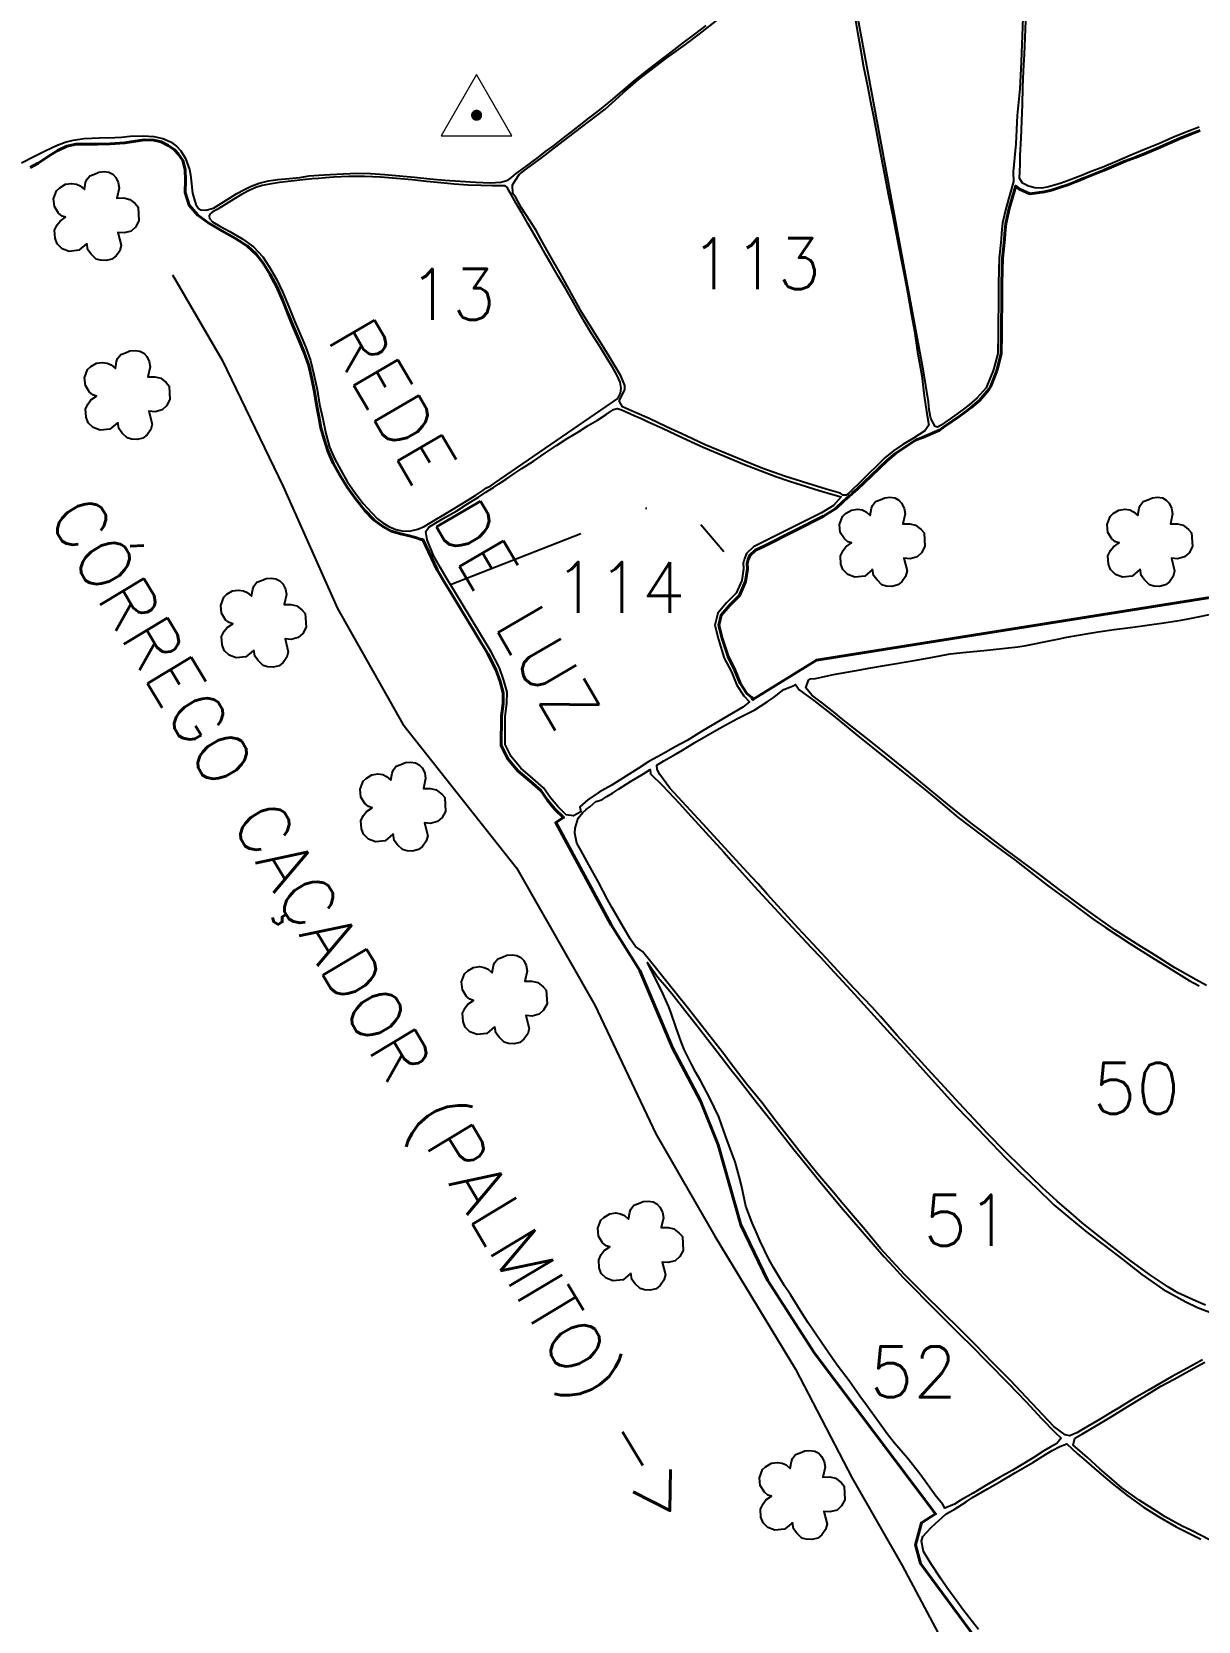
# Model space of a CAD drawing. Extents: x 743869 to 754264, y 7795787 to 7803137.
# Drawn here: x 748239 to 749281, y 7798426 to 7799845 of the extents above; entities that cross this region are included whole.
import ezdxf

# ---------------------------------------------------------------- set-up
doc = ezdxf.new("R2010")
doc.units = 0
doc.linetypes.add('CONTINUO', pattern=[0])
doc.linetypes.add('DASHDOT', pattern=[1, 0.5, -0.25, 0, -0.25])
doc.layers.add('0114000593', color=1, linetype='Continuous', lineweight=40)
doc.layers.add('TEXTO_DIVERSOS', color=7, linetype='Continuous', lineweight=5)
for name, color, linetype in [('0114000593012', 5, 'Continuous'), ('0114000593013', 5, 'Continuous'), ('0114000593049', 5, 'Continuous'), ('0114000593050', 5, 'Continuous'), ('0114000593051', 5, 'Continuous'), ('0114000593052', 5, 'Continuous'), ('0114000593054', 5, 'Continuous'), ('0114000593055', 5, 'Continuous'), ('0114000593112', 5, 'Continuous'), ('0114000593113', 5, 'Continuous'), ('0114000593114', 5, 'Continuous'), ('0114000593116', 5, 'Continuous'), ('CURSOS_D_AGUA', 174, 'Continuous'), ('MATO', 3, 'Continuous'), ('REDE - DE - LUZ', 6, 'DASHDOT'), ('TEXTO', 7, 'Continuous'), ('TEXTO_NUN_TAL', 7, 'Continuous')]:
    doc.layers.add(name, color=color, linetype=linetype)
doc.styles.add('ROMANS', font='romans')
doc.styles.add('Simplex', font='simplex.shx')

msp = doc.modelspace()

# ---------------------------------------------------------------- linework, layer by layer
at = {"layer": '0114000593', "linetype": 'ByBlock'}
for points in [[(749597.6, 7799388.7), (748939.4, 7799284), (748882.8, 7799248.7), (748881.9, 7799250.7), (748877.3, 7799254.3), (748871.5, 7799263.4), (748866.6, 7799275), (748860.5, 7799287.1), (748855.2, 7799303.3), (748852.4, 7799315.3), (748854.5, 7799324.2), (748861.8, 7799332.9), (748870.8, 7799341.8), (748876.1, 7799354.1), (748877.8, 7799365.4), (748877.6, 7799370.5), (748878, 7799371.4), (748878.6, 7799373.7), (748879.9, 7799377.3), (748885.2, 7799382.2), (748892.7, 7799385.7), (748945.8, 7799412.5), (748956.8, 7799419.4), (748963.6, 7799425.9), (748964.4, 7799426.5), (748965.8, 7799427.7), (748968.9, 7799430.7), (748970.8, 7799432), (748972.1, 7799433.3), (748975.9, 7799436.6), (748988.7, 7799448.8), (748995.4, 7799455.5), (749002.6, 7799462.3), (749010.2, 7799468.4), (749018.2, 7799474), (749028, 7799480.4), (749034.1, 7799482.7), (749049.3, 7799489.3), (749053.8, 7799492.7), (749067, 7799501.6), (749072.7, 7799505.7), (749077.8, 7799509.5), (749085.3, 7799515.9), (749093.6, 7799525.6), (749095.2, 7799528.8), (749099.9, 7799540.8), (749101, 7799543.4), (749104.5, 7799557.4), (749104.8, 7799575.6), (749104.8, 7799589.2), (749105.1, 7799598.5), (749105, 7799620.5), (749105.6, 7799642.9), (749107.4, 7799659.5), (749107.9, 7799665), (749108.6, 7799674), (749111.8, 7799687.3), (749117.5, 7799707.5), (749117.5, 7799707.3), (749120.8, 7799704.7), (749130, 7799700.5), (749143.2, 7799702.1), (749149.5, 7799703.6), (749156.6, 7799706), (749164.1, 7799708.6), (749171.4, 7799711.4), (749178.8, 7799714.4), (749187.5, 7799717.9), (749196.6, 7799721.6), (749215.4, 7799729.5), (749225, 7799733.3), (749234.6, 7799737.2), (749244.6, 7799741.3), (749254.5, 7799745.6), (749264.2, 7799749.8), (749273.6, 7799753.7), (749282.3, 7799757.1)], [(748237, 7799724), (748244.1, 7799727.9), (748255, 7799735), (748261.8, 7799739.2), (748269.9, 7799743), (748278.3, 7799744.7), (748286.9, 7799744.8), (748297.2, 7799744.7), (748308.7, 7799745.2), (748321.6, 7799746), (748338.8, 7799748.6), (748347.6, 7799748.4), (748354.2, 7799747), (748360.5, 7799743.7), (748365.9, 7799739.6), (748369.4, 7799736.1), (748373.4, 7799730.2), (748375.5, 7799722.3), (748375.9, 7799712.7), (748375.7, 7799701.5), (748379, 7799690.3), (748387, 7799681.4), (748396.6, 7799674.1), (748408.2, 7799667.5), (748420.5, 7799660.5), (748431.1, 7799653.6), (748438.9, 7799646.5), (748445.2, 7799638.4), (748451.6, 7799628.4), (748457.4, 7799617.5), (748462.4, 7799605.9), (748467, 7799594.4), (748471.8, 7799582.7), (748477.1, 7799570.4), (748482, 7799558.8), (748485.9, 7799547.1), (748488.7, 7799535.3), (748491.1, 7799523.5), (748493, 7799512.3), (748494.9, 7799501.6), (748496.9, 7799491.5), (748499.6, 7799481.2), (748503, 7799470.8), (748507.9, 7799460), (748513.8, 7799449.1), (748520.3, 7799438.4), (748527.9, 7799427.7), (748536.1, 7799417.6), (748544.5, 7799409.1), (748552.2, 7799403.2), (748559.7, 7799399.2), (748568.1, 7799396.7), (748575.8, 7799395), (748580.2, 7799393.9), (748583, 7799392.9), (748584.7, 7799392.2), (748586.3, 7799391.7), (748587.8, 7799391.7), (748600.6, 7799364.7), (748607, 7799354), (748613.2, 7799343.9), (748635.6, 7799306.8), (748645.8, 7799289.6), (748653.1, 7799275.7), (748656.9, 7799264.9), (748659.6, 7799254.9), (748659.5, 7799245.3), (748658, 7799233.9), (748657.8, 7799207.8), (748663.7, 7799195.8), (748672.8, 7799185), (748683.8, 7799175.8), (748693.2, 7799167.6), (748699.1, 7799158.8), (748705.9, 7799150.8), (748713.6, 7799143.3), (748706.6, 7799138.9), (748756.1, 7799047.5), (748781.7, 7799006.9), (748811, 7798937.7), (748835.9, 7798890.3), (748851.7, 7798851.2), (748871.9, 7798779.7), (748895.7, 7798730.3), (748937.7, 7798665.1), (749046, 7798521.4), (749033.3, 7798513.6), (749028.1, 7798493.7), (749032.5, 7798477.3), (749110.8, 7798371.2)]]:
    msp.add_lwpolyline(points, dxfattribs=at)
at = {"layer": '0114000593012', "flags": 128}
msp.add_lwpolyline([(748229.4, 7799728), (748239.7, 7799733.4), (748250.4, 7799738.7), (748260.7, 7799743.6), (748268.5, 7799746.7), (748275.4, 7799748.5), (748285.2, 7799749.8), (748298.7, 7799750.3), (748312.7, 7799750.7), (748318.6, 7799751), (748326.5, 7799751.8), (748338.3, 7799752.2), (748347.7, 7799751.7), (748355.7, 7799749.9), (748362.6, 7799746.8), (748367.8, 7799743), (748371.8, 7799738.7), (748376, 7799732), (748379.5, 7799722.2), (748380.3, 7799717.4), (748380.9, 7799711.9), (748382.1, 7799701.1), (748385.1, 7799690.9), (748387.4, 7799687.4), (748389.7, 7799686.1), (748394.1, 7799685.7), (748400.8, 7799687.6), (748408.1, 7799692.2), (748415.2, 7799696.7), (748421.7, 7799700.6), (748428, 7799704.1), (748434.6, 7799707.2), (748441.8, 7799710.1), (748450, 7799712), (748458.3, 7799713.1), (748468.4, 7799714.1), (748478, 7799715.1), (748486.2, 7799716.4), (748495.1, 7799717), (748505.2, 7799717.8), (748516.6, 7799718.4), (748528.8, 7799718.9), (748541.2, 7799718.6), (748553.9, 7799717.7), (748567, 7799716.5), (748580.4, 7799715.4), (748594, 7799713.8), (748607.6, 7799712.6), (748621.2, 7799711.6), (748635.2, 7799710.8), (748648.1, 7799710.4), (748657.6, 7799711), (748663.7, 7799712.7), (748665.9, 7799714.1), (748667.2, 7799715), (748671.3, 7799718.7), (748677.5, 7799723.1), (748684.5, 7799728.2), (748691.2, 7799733.2), (748697.6, 7799738.1), (748704.2, 7799743.1), (748711.6, 7799748.9), (748719.4, 7799754.8), (748727.6, 7799761.1), (748736.3, 7799767.9), (748746.1, 7799775.5), (748755.8, 7799783.5), (748765.9, 7799792.1), (748776.2, 7799800.7), (748786.8, 7799809.4), (748798.3, 7799818.4), (748809.6, 7799827.1), (748820.3, 7799835.3), (748831, 7799843), (748841.1, 7799850.7)], dxfattribs=at)
at = {"layer": '0114000593013', "linetype": 'ByBlock'}
msp.add_lwpolyline([(748762, 7799517.7), (748764.4, 7799522.4), (748765.1, 7799527), (748764.3, 7799532.3), (748761.2, 7799538.7), (748757.2, 7799545.5), (748752.9, 7799552.8), (748748.5, 7799560.3), (748743.8, 7799567.5), (748738, 7799576.5), (748732.2, 7799586.2), (748726.6, 7799595.8), (748720.9, 7799606.2), (748714.9, 7799616.5), (748709, 7799626.3), (748703.5, 7799636.1), (748698, 7799645.5), (748692.6, 7799654.9), (748687.2, 7799664), (748682.1, 7799673.4), (748676.5, 7799682.8), (748671.2, 7799691.9), (748666.8, 7799699.8), (748664.2, 7799704.2), (748663.4, 7799706.1), (748661.5, 7799707.5), (748657, 7799707.7), (748649.8, 7799707.6), (748640.1, 7799707.8), (748628.5, 7799708.3), (748615.9, 7799709.1), (748603.9, 7799710.2), (748591.2, 7799711.5), (748578.3, 7799713), (748564.3, 7799714.2), (748550, 7799715.2), (748535.8, 7799715.9), (748521.8, 7799716), (748508.5, 7799715.2), (748500.8, 7799714.7), (748494.7, 7799714.2), (748488.9, 7799713.8), (748480.6, 7799713), (748470.3, 7799711.6), (748459.8, 7799710.5), (748450.8, 7799709.2), (748444.2, 7799708), (748438.8, 7799706), (748432.6, 7799703.3), (748425.8, 7799699.8), (748418.9, 7799695.6), (748411.8, 7799691.2), (748404.2, 7799686.5), (748399.8, 7799684.2), (748397.6, 7799682.4), (748397.1, 7799680.8), (748397.4, 7799678.5), (748399.9, 7799675.3), (748406.4, 7799671.6), (748415.5, 7799666.8), (748427.1, 7799659.9), (748436.5, 7799653), (748444.8, 7799644.2), (748451, 7799634.8), (748457, 7799624.2), (748462.9, 7799612.2), (748468.1, 7799599.6), (748473, 7799587.5), (748478.2, 7799575.1), (748483.5, 7799563.2), (748487.6, 7799551.6), (748490.6, 7799539.2), (748493.5, 7799525.8), (748495.7, 7799512.4), (748498.4, 7799499.4), (748501.1, 7799486.3), (748504.6, 7799474.1), (748509.2, 7799463.6), (748514.6, 7799453.5), (748520.4, 7799443.4), (748527.1, 7799433.6), (748534.7, 7799424), (748542.2, 7799415.4), (748547.5, 7799410.2), (748552, 7799406.6), (748557.6, 7799403.2), (748563.9, 7799400.7), (748570.6, 7799399.3), (748577.2, 7799399.4), (748583.5, 7799400.9), (748589.1, 7799403.4), (748594.4, 7799406.6), (748600.4, 7799410.3), (748607.4, 7799414.3), (748614.5, 7799418.5), (748621.1, 7799422.6), (748628.1, 7799426.9), (748635.3, 7799431.4), (748641.4, 7799435.4), (748644.8, 7799437.9), (748648.5, 7799439.7), (748652, 7799442.1)], close=True, dxfattribs=at)
at = {"layer": '0114000593049'}
msp.add_lwpolyline([(749287.8, 7798993.3), (749278.6, 7798998.4), (749259.8, 7799009.3), (749239.1, 7799022.2), (749228.4, 7799028.9), (749206.5, 7799042.9), (749186.8, 7799056.7), (749177.3, 7799063.6), (749158.8, 7799077.3), (749138.7, 7799092.4), (749108.9, 7799114.6), (749088.3, 7799130.2), (749077.8, 7799138.3), (749056.5, 7799155.3), (749021.9, 7799183.8), (749000.1, 7799201.7), (748983.8, 7799214.6), (748961.9, 7799231.8), (748956.1, 7799236.6), (748945, 7799245.5), (748935.5, 7799252.8), (748929.9, 7799259.2), (748932.5, 7799266), (748934.1, 7799267.3), (748938.6, 7799267.7), (748954.7, 7799271), (748978.6, 7799275.2), (748986.3, 7799276.7), (749002, 7799279.6), (749026.8, 7799283.7), (749043.4, 7799286.6), (749059.1, 7799289.6), (749073.3, 7799291.1), (749089.1, 7799292.6), (749097.3, 7799293.4), (749119.4, 7799295.8), (749126.8, 7799296.9), (749149, 7799301.6), (749156.2, 7799303.1), (749163.1, 7799304.5), (749184, 7799308.2), (749191.1, 7799309.2), (749205.5, 7799311.2), (749220.1, 7799313.2), (749234.8, 7799315.2), (749249.7, 7799317.4), (749265.2, 7799319.8), (749273.2, 7799321.2), (749296.6, 7799325.8)], dxfattribs=at)
at = {"layer": '0114000593050'}
msp.add_lwpolyline([(749287, 7798707.9), (749278.6, 7798711.4), (749262.4, 7798718.9), (749254, 7798724.1), (749237, 7798735.2), (749219.6, 7798748.2), (749201.1, 7798762.3), (749192.6, 7798769), (749176.9, 7798781.5), (749169.3, 7798788), (749154.5, 7798800.8), (749141, 7798813), (749122.7, 7798830.9), (749108.1, 7798845.2), (749092.3, 7798861.2), (749084.2, 7798869.8), (749067.4, 7798888), (749050.5, 7798906.1), (749042.5, 7798914.8), (749011.5, 7798948.7), (748996.6, 7798965.6), (748989.2, 7798973.9), (748973.6, 7798990.3), (748965.5, 7798999), (748948.6, 7799017.5), (748932, 7799035.2), (748923.2, 7799044.7), (748914, 7799054.8), (748895.9, 7799074.6), (748887.1, 7799084.4), (748877.7, 7799094.6), (748858, 7799115.9), (748837.9, 7799137.7), (748808.5, 7799169.6), (748799.6, 7799181.7), (748797.3, 7799186.3), (748797, 7799190.1), (748803.1, 7799193.9), (748814.3, 7799200.4), (748819.9, 7799203.7), (748830.8, 7799210.4), (748852.5, 7799222.9), (748869.1, 7799231.8), (748874.3, 7799234.5), (748884.6, 7799239.6), (748895.6, 7799246.8), (748900.7, 7799250.4), (748910.4, 7799257.6), (748915.6, 7799259.9), (748918.7, 7799261.1), (748920.8, 7799262.3), (748924.2, 7799257.3), (748937.3, 7799248), (748956.1, 7799233), (748978.1, 7799215.3), (748990, 7799205.7), (749015.6, 7799185.1), (749036.3, 7799168.3), (749046.4, 7799160), (749066.2, 7799143.4), (749086.8, 7799127.6), (749097, 7799120), (749116.9, 7799105.3), (749136.2, 7799090.3), (749145.7, 7799083.1), (749164.3, 7799069.3), (749186.8, 7799052.7), (749197.8, 7799045.1), (749219.4, 7799031), (749241.3, 7799017.2), (749251.9, 7799010.5), (749272.5, 7798997.9), (749281.3, 7798993)], dxfattribs=at)
at = {"layer": '0114000593051'}
msp.add_lwpolyline([(749284.3, 7798659.1), (749270.9, 7798651.7), (749256.7, 7798643.9), (749243.3, 7798636.2), (749236.6, 7798632.4), (749223.6, 7798624.7), (749210.1, 7798616.5), (749203.6, 7798612.5), (749190.9, 7798604.9), (749178.2, 7798597.4), (749172.1, 7798594), (749169.2, 7798592.6), (749165.9, 7798591.1), (749161.7, 7798592.2), (749151.5, 7798599.4), (749112.7, 7798640.8), (749096.5, 7798657.1), (749089, 7798664.7), (749082.1, 7798671.8), (749067.8, 7798686.2), (749052.5, 7798701.2), (749036.1, 7798717.4), (749018.6, 7798735), (749010.7, 7798743.2), (748996.6, 7798758.4), (748982.9, 7798775.1), (748975.9, 7798783.4), (748962, 7798799.9), (748955, 7798808.1), (748940.8, 7798824.8), (748925.7, 7798843.2), (748903.6, 7798872), (748890.7, 7798888.8), (748876.8, 7798906), (748863.1, 7798923.6), (748856.4, 7798932.5), (748836.9, 7798957.6), (748825.2, 7798972.6), (748812.9, 7798987.8), (748801.2, 7799002.5), (748795.4, 7799009.8), (748791.6, 7799014.5), (748784.2, 7799023.6), (748777.8, 7799028.3), (748773.1, 7799035.2), (748765.5, 7799048), (748757, 7799062.6), (748752.9, 7799070.2), (748744.9, 7799085.7), (748736.1, 7799101.2), (748728.9, 7799114.2), (748725.5, 7799120.4), (748723.7, 7799129.3), (748723.9, 7799133.8), (748726.6, 7799142.7), (748730.9, 7799148), (748733.7, 7799150.5), (748737.1, 7799153), (748742.4, 7799157.8), (748747.7, 7799159.1), (748752.2, 7799162.2), (748757.3, 7799165.3), (748762.6, 7799168.6), (748773.5, 7799175.7), (748785, 7799182.5), (748790.9, 7799186.2), (748791.3, 7799182.5), (748801.9, 7799172), (748817.1, 7799155.8), (748824.7, 7799147.5), (748856.7, 7799112.4), (748865.4, 7799102.7), (748883.9, 7799082.1), (748909.5, 7799054.5), (748918, 7799045.3), (748934.7, 7799027.4), (748943, 7799018.6), (748951.7, 7799009.3), (748970.1, 7798989.3), (748987.9, 7798970), (749005.5, 7798950.6), (749014.3, 7798940.9), (749034.4, 7798918.5), (749064.5, 7798885), (749083.6, 7798865.3), (749108.5, 7798839.5), (749120.8, 7798827.1), (749135.7, 7798812.9), (749151.6, 7798797.6), (749165.8, 7798785.5), (749181, 7798773.2), (749196.8, 7798761.1), (749213.1, 7798748.8), (749230.2, 7798735.4), (749249, 7798722.2), (749269.4, 7798711), (749279.8, 7798705.7), (749301, 7798697.9)], dxfattribs=at)
at = {"layer": '0114000593052'}
msp.add_lwpolyline([(748864.1, 7798843.1), (748861.4, 7798850.3), (748858.5, 7798858.3), (748852.2, 7798876), (748844, 7798893.4), (748835.9, 7798908.5), (748831.8, 7798915.6), (748828.2, 7798922.4), (748821.4, 7798936.1), (748818.6, 7798943.1), (748813.8, 7798956.4), (748809.7, 7798968.8), (748807.6, 7798974.4), (748802.4, 7798986.2), (748788.6, 7799013.9), (748797.9, 7799000.7), (748803.9, 7798993.9), (748810.4, 7798986.1), (748824, 7798968.6), (748830.9, 7798960), (748844.3, 7798942.9), (748850.5, 7798934.6), (748863, 7798918.4), (748869.2, 7798910.5), (748886.9, 7798887.9), (748899.8, 7798871.7), (748919.4, 7798847), (748926.1, 7798838.6), (748939.7, 7798821.7), (748946.9, 7798813), (748961.7, 7798795.4), (748984.3, 7798769.1), (749000.1, 7798751.1), (749008.5, 7798741.7), (749016.7, 7798733), (749024.6, 7798724.8), (749039.9, 7798709.3), (749054.6, 7798694.7), (749069.1, 7798680.3), (749076.7, 7798672.7), (749092.6, 7798656.8), (749110.6, 7798638.5), (749126.7, 7798621.4), (749140.4, 7798606.7), (749152.4, 7798594.4), (749158, 7798589), (749154.2, 7798584.4), (749148.2, 7798581), (749142.7, 7798577.8), (749133, 7798571.5), (749120.3, 7798563.9), (749114.3, 7798560.3), (749102.9, 7798553.9), (749091.8, 7798547.5), (749079.4, 7798540.1), (749067.9, 7798533.3), (749062.8, 7798530.2), (749054.2, 7798526.6), (749052.3, 7798529.9), (749045.5, 7798538.1), (749036.7, 7798550.7), (749031.8, 7798557.3), (749020.7, 7798571.1), (749009.2, 7798584.7), (749003.7, 7798591.7), (748983.2, 7798619.7), (748978.3, 7798626.5), (748968.6, 7798640.2), (748958.9, 7798653.2), (748953.9, 7798660.3), (748943.5, 7798675.4), (748932, 7798692.2), (748926.6, 7798700.5), (748916.5, 7798716.8), (748911.1, 7798725.2), (748901, 7798741.5), (748896.9, 7798749.1), (748889.2, 7798765), (748885.5, 7798773.4), (748882.1, 7798781.3), (748876.3, 7798796.2), (748872.4, 7798814.8), (748870.5, 7798822.7), (748866.8, 7798835.9)], close=True, dxfattribs=at)
at = {"layer": '0114000593054'}
msp.add_lwpolyline([(749291.3, 7798498), (749274.4, 7798506.5), (749266.3, 7798510.6), (749251, 7798518.9), (749243.2, 7798523.8), (749227.8, 7798533.8), (749212.4, 7798544.8), (749198.8, 7798556.2), (749192.6, 7798561.6), (749181.6, 7798571.7), (749172.8, 7798579.7), (749168.7, 7798582.9), (749170.3, 7798589.2), (749177.1, 7798593), (749183.7, 7798596.8), (749190.2, 7798600.6), (749203.7, 7798608.7), (749217.1, 7798617), (749228.3, 7798623.8), (749247.2, 7798635.4), (749259, 7798641.9), (749279.4, 7798653.1), (749286.6, 7798657)], dxfattribs=at)
at = {"layer": '0114000593055'}
msp.add_lwpolyline([(749084.3, 7798418.2), (749070.4, 7798436.2), (749065.8, 7798442.4), (749055.9, 7798455.7), (749050.9, 7798463.2), (749041.6, 7798477.2), (749035, 7798487.8), (749033.2, 7798497), (749034.5, 7798501.2), (749038.1, 7798505.2), (749042, 7798509.4), (749045.9, 7798512.8), (749051.8, 7798518.2), (749055.4, 7798521.5), (749062.6, 7798525.4), (749073.3, 7798532.3), (749079, 7798536), (749092.2, 7798543.8), (749104.9, 7798551.1), (749117.4, 7798558.4), (749132.9, 7798567.4), (749144, 7798574.4), (749150.1, 7798578), (749156.8, 7798581.7), (749163.2, 7798584), (749172.8, 7798575.2), (749178.3, 7798570.3), (749190, 7798560.2), (749203.6, 7798548.6), (749217.6, 7798537.5), (749231.6, 7798527.6), (749246, 7798518.4), (749260.7, 7798510), (749275.1, 7798502.7), (749282.9, 7798498.9)], dxfattribs=at)
at = {"layer": '0114000593112', "linetype": 'CONTINUO', "flags": 128}
msp.add_lwpolyline([(749089.6, 7800043.7), (749093, 7800046.3), (749101.8, 7800053.7), (749111.4, 7800061.9), (749118.4, 7800067), (749124.9, 7800066.7), (749126, 7800066.3), (749130, 7800057.4), (749128.5, 7800041.1), (749128.1, 7800024.3), (749126.7, 7799978.4), (749126.1, 7799927), (749124.8, 7799881), (749122.4, 7799818.2), (749121.2, 7799794.1), (749118.9, 7799770.4), (749117.5, 7799745.1), (749115.3, 7799720), (749115.5, 7799711.5), (749108.9, 7799688.1), (749105.6, 7799674.4), (749104.9, 7799665.2), (749104.4, 7799659.8), (749102.6, 7799643.1), (749102, 7799620.6), (749102.1, 7799598.6), (749101.8, 7799589.2), (749101.8, 7799575.6), (749101.5, 7799557.8), (749098.1, 7799544.4), (749097.1, 7799541.9), (749092.4, 7799530), (749091.1, 7799527.3), (749083.2, 7799518.1), (749075.9, 7799511.9), (749070.9, 7799508.2), (749065.2, 7799504), (749058.9, 7799499.6), (749054.3, 7799496.2), (749050.2, 7799493.5), (749047.7, 7799491.9), (749045.7, 7799492.6), (749041.6, 7799499.9), (749040.1, 7799507.4), (749039.5, 7799514.7), (749035, 7799542.2), (748971.3, 7799885.5), (748970.8, 7799887.9), (748965, 7799906), (748961.4, 7799918.5), (748956.7, 7799930.3), (748955, 7799935.5), (748956.4, 7799937.5), (748961.6, 7799943.4), (748961.9, 7799943.9), (748970.3, 7799950.8), (748984.7, 7799961.1), (748994.8, 7799968.8), (749003.8, 7799976), (749015.8, 7799985.5), (749030.4, 7799997), (749046.4, 7800009.2), (749058.6, 7800019.1), (749071.4, 7800029.3), (749081.6, 7800037.4)], close=True, dxfattribs=at)
at = {"layer": '0114000593113', "linetype": 'CONTINUO', "flags": 128}
msp.add_lwpolyline([(748853.7, 7799857.9), (748872.8, 7799873.4), (748891.8, 7799888.9), (748910.2, 7799903.4), (748927, 7799915.8), (748940.1, 7799925.9), (748947.2, 7799931.7), (748949.7, 7799931.5), (748954.2, 7799928.4), (748959, 7799916.9), (748964.6, 7799900.7), (748968.3, 7799886.3), (748972.5, 7799865.9), (748976.3, 7799844.9), (748978.3, 7799833.3), (748981.6, 7799814), (748985.2, 7799796.9), (748987.9, 7799782.7), (748991.2, 7799766.5), (748994.4, 7799749), (748997.1, 7799734.7), (749000.3, 7799717.7), (749004, 7799699), (749007.6, 7799680.4), (749014.8, 7799643.4), (749018.3, 7799626.8), (749020.9, 7799612.9), (749024.5, 7799592), (749027, 7799577.8), (749029.7, 7799559), (749033.5, 7799538), (749035.6, 7799520), (749037.9, 7799505.9), (749039.9, 7799493.7), (749036.2, 7799488.8), (749026.1, 7799482.3), (749016.6, 7799476.6), (749008.4, 7799470.8), (749000.6, 7799464.6), (748993.3, 7799457.6), (748986.6, 7799450.9), (748980.3, 7799444.6), (748969, 7799433.7), (748965.9, 7799431.3), (748963.4, 7799431.3), (748960.8, 7799433), (748948.2, 7799436.7), (748931.8, 7799441.6), (748911.1, 7799448.3), (748891.5, 7799455.2), (748873.9, 7799462.2), (748840.2, 7799476.4), (748823, 7799484.3), (748805.6, 7799492.3), (748790.1, 7799499.7), (748776.9, 7799505.5), (748766.3, 7799510.3), (748763.4, 7799515.6), (748768.2, 7799525.4), (748768.2, 7799529.4), (748764.9, 7799537.9), (748757.6, 7799549.7), (748749.3, 7799563.4), (748729.9, 7799594.4), (748710.5, 7799629.7), (748701.7, 7799645.2), (748693.4, 7799660), (748689.1, 7799667.7), (748683.3, 7799677), (748676.1, 7799687.8), (748671, 7799697.1), (748668.2, 7799700.8), (748667.9, 7799708.5), (748673.9, 7799717.7), (748681.6, 7799723.8), (748693.6, 7799732.3), (748709.5, 7799744.5), (748723.3, 7799755.2), (748750.7, 7799776.2), (748766.5, 7799790.2), (748780.6, 7799802.6), (748805.7, 7799822), (748822.4, 7799833.8), (748834.7, 7799843)], close=True, dxfattribs=at)
at = {"layer": '0114000593114', "linetype": 'CONTINUO', "flags": 128}
msp.add_lwpolyline([(748764.7, 7799507.8), (748769.4, 7799505.6), (748776.8, 7799502.4), (748783.7, 7799499.6), (748789.2, 7799496.7), (748802.7, 7799490.8), (748819.6, 7799482.7), (748838.3, 7799474.1), (748875.2, 7799458.6), (748889.3, 7799453.2), (748903.1, 7799448.1), (748915.5, 7799443.9), (748941.9, 7799435.5), (748954, 7799432), (748961.7, 7799429.8), (748954.6, 7799422.1), (748944, 7799415.6), (748891.1, 7799388.9), (748883.2, 7799385.2), (748876.9, 7799379.2), (748875.2, 7799374.7), (748874.7, 7799372.5), (748874.1, 7799371.1), (748874.3, 7799365.6), (748872.7, 7799355.1), (748867.8, 7799343.8), (748859.2, 7799335.2), (748851.3, 7799325.8), (748848.8, 7799315.3), (748851.9, 7799302.3), (748857.2, 7799285.7), (748863.5, 7799273.5), (748868.4, 7799261.7), (748874.5, 7799252.2), (748879.6, 7799246.6), (748873.8, 7799241.9), (748861.4, 7799234.7), (748836.8, 7799220.1), (748824.1, 7799212.1), (748813.3, 7799206.4), (748801.5, 7799199.8), (748789.9, 7799193.4), (748780.2, 7799187.3), (748756.1, 7799172.1), (748745.5, 7799166), (748735.4, 7799159.2), (748728.1, 7799152.9), (748729.1, 7799148.5), (748722.4, 7799144.9), (748715.9, 7799145.9), (748708.4, 7799153.2), (748701.9, 7799160.9), (748695.8, 7799169.9), (748686, 7799178.4), (748675.3, 7799187.5), (748666.7, 7799197.8), (748661.3, 7799208.6), (748661.5, 7799233.7), (748663, 7799245.1), (748663.1, 7799255.3), (748660.2, 7799265.9), (748656.3, 7799277.1), (748648.8, 7799291.3), (748638.6, 7799308.6), (748616.2, 7799345.7), (748610, 7799355.8), (748603.6, 7799366.4), (748597.4, 7799377.5), (748591.6, 7799391.4), (748590.7, 7799398.8), (748593.2, 7799402.6), (748599.5, 7799406.7), (748608.2, 7799411.6), (748618.1, 7799417.4), (748627.8, 7799423.5), (748637.5, 7799429.5), (748644.2, 7799434), (748648.1, 7799436.4), (748651.1, 7799438.3), (748655.8, 7799441.3), (748662.2, 7799445.7), (748669.1, 7799450.3), (748676.3, 7799455), (748686.7, 7799461.7), (748697.4, 7799469), (748707.4, 7799475.6), (748716.9, 7799481.9), (748726.8, 7799488), (748735.6, 7799493.4), (748743.8, 7799498.3), (748751.6, 7799503.4), (748758.2, 7799507.7), (748761.5, 7799508.6)], close=True, dxfattribs=at)
at = {"layer": '0114000593116'}
msp.add_lwpolyline([(749281.4, 7799760.1), (749270.3, 7799755.7), (749258, 7799750.6), (749246, 7799745.5), (749232.7, 7799740), (749219.9, 7799734.6), (749208.1, 7799729.5), (749196.1, 7799724.6), (749183.5, 7799719.7), (749177.1, 7799717.1), (749170.8, 7799714.6), (749164.8, 7799712.3), (749158.2, 7799709.9), (749152.3, 7799708.1), (749146.8, 7799706.7), (749140.9, 7799705.5), (749134.7, 7799705.7), (749128.9, 7799707.4), (749123.6, 7799709.9), (749121, 7799714.4), (749121.1, 7799720.2), (749121.4, 7799727.3), (749121.6, 7799734.7), (749122.3, 7799750.2), (749123.1, 7799765.4), (749123.6, 7799780.1), (749124, 7799795.3), (749124.6, 7799810.4), (749125.3, 7799825.2), (749125.9, 7799840), (749126.5, 7799855)], dxfattribs=at)
at = {"layer": 'CURSOS_D_AGUA', "linetype": 'Continuous'}
msp.add_lwpolyline([(748364.2, 7799628.2), (748408.5, 7799551.9), (748463, 7799439), (748511.7, 7799330), (748570.1, 7799226.8), (748671.4, 7799098.4), (748741.5, 7798975.7), (748796, 7798860.9), (748848.6, 7798769.4), (748920.7, 7798650.7), (748971.3, 7798553.3), (749016.1, 7798475.5), (749107.9, 7798302.9), (749218.9, 7798158.8), (749252.1, 7798104.3), (749287.6, 7798039.4), (749337.3, 7797970.3), (749372.6, 7797887.8), (749377.5, 7797811.5)], dxfattribs=at)
at = {"layer": 'MATO', "linetype": 'CONTINUO'}
for points in [[(748287.4, 7799655.8, 0), (748280.5, 7799650, 0), (748271.8, 7799649, 0), (748265.6, 7799651.4, 0), (748261.2, 7799655.8, 0), (748259.4, 7799660.7, 0), (748258.9, 7799668.1, 0), (748261.2, 7799672.7, 0), (748263.8, 7799676.1, 0), (748268.8, 7799679.5, 0), (748265.6, 7799680.6, 0), (748262.4, 7799683.2, 0), (748258.7, 7799689, 0), (748258, 7799696, 0), (748260.7, 7799703.2, 0), (748263.5, 7799705.8, 0), (748268.7, 7799709, 0), (748274.1, 7799709.7, 0), (748278.4, 7799709.1, 0), (748281.8, 7799707.5, 0), (748285.5, 7799704.2, 0), (748286.6, 7799710.5, 0), (748287.6, 7799713.1, 0), (748290.3, 7799716.6, 0), (748294.5, 7799718.1, 0), (748298.5, 7799719.9, 0), (748303.1, 7799720.3, 0), (748307.4, 7799719.7, 0), (748310.9, 7799717.9, 0), (748313.5, 7799715.1, 0), (748315.8, 7799710.6, 0), (748316.7, 7799705.6, 0), (748314.6, 7799696.7, 0), (748320.9, 7799696.8, 0), (748326, 7799695.5, 0), (748330.9, 7799691.7, 0), (748333.6, 7799688.6, 0), (748334.3, 7799676.3, 0), (748331.3, 7799670.8, 0), (748327.3, 7799667.2, 0), (748321, 7799665.5, 0), (748315.5, 7799666, 0), (748318.5, 7799654.5, 0), (748317.1, 7799649.6, 0), (748313.8, 7799645, 0), (748310.1, 7799642.1, 0), (748305, 7799640.8, 0), (748299.8, 7799641.1, 0), (748296, 7799642.2, 0), (748291.6, 7799646.5, 0), (748288.6, 7799650.4, 0), (748287.6, 7799656.4, 0)], [(748315.1, 7799496, 0), (748308.2, 7799490.3, 0), (748299.5, 7799489.3, 0), (748293.3, 7799491.7, 0), (748288.8, 7799496, 0), (748287, 7799501, 0), (748286.5, 7799508.3, 0), (748288.9, 7799513, 0), (748291.4, 7799516.4, 0), (748296.4, 7799519.8, 0), (748293.2, 7799520.8, 0), (748290.1, 7799523.4, 0), (748286.4, 7799529.3, 0), (748285.7, 7799536.2, 0), (748288.4, 7799543.5, 0), (748291.2, 7799546.1, 0), (748296.3, 7799549.2, 0), (748301.7, 7799549.9, 0), (748306, 7799549.3, 0), (748309.4, 7799547.8, 0), (748313.2, 7799544.4, 0), (748314.3, 7799550.8, 0), (748315.2, 7799553.3, 0), (748318, 7799556.9, 0), (748322.2, 7799558.4, 0), (748326.2, 7799560.2, 0), (748330.8, 7799560.6, 0), (748335.1, 7799560, 0), (748338.6, 7799558.1, 0), (748341.2, 7799555.3, 0), (748343.5, 7799550.8, 0), (748344.3, 7799545.8, 0), (748342.3, 7799536.9, 0), (748348.5, 7799537, 0), (748353.7, 7799535.8, 0), (748358.5, 7799531.9, 0), (748361.2, 7799528.8, 0), (748362, 7799516.6, 0), (748359, 7799511.1, 0), (748355, 7799507.4, 0), (748348.7, 7799505.7, 0), (748343.2, 7799506.2, 0), (748346.1, 7799494.8, 0), (748344.8, 7799489.9, 0), (748341.5, 7799485.2, 0), (748337.8, 7799482.3, 0), (748332.6, 7799481, 0), (748327.5, 7799481.4, 0), (748323.6, 7799482.4, 0), (748319.2, 7799486.8, 0), (748316.2, 7799490.7, 0), (748315.3, 7799496.6, 0)], [(748989.5, 7799364.8, 0), (748982.6, 7799359.1, 0), (748973.9, 7799358.1, 0), (748967.6, 7799360.5, 0), (748963.2, 7799364.8, 0), (748961.4, 7799369.8, 0), (748960.9, 7799377.1, 0), (748963.3, 7799381.8, 0), (748965.8, 7799385.2, 0), (748970.8, 7799388.6, 0), (748967.6, 7799389.6, 0), (748964.5, 7799392.2, 0), (748960.8, 7799398.1, 0), (748960.1, 7799405, 0), (748962.8, 7799412.3, 0), (748965.6, 7799414.9, 0), (748970.7, 7799418, 0), (748976.1, 7799418.7, 0), (748980.4, 7799418.1, 0), (748983.8, 7799416.5, 0), (748987.5, 7799413.2, 0), (748988.7, 7799419.6, 0), (748989.6, 7799422.1, 0), (748992.4, 7799425.7, 0), (748996.5, 7799427.2, 0), (749000.6, 7799429, 0), (749005.1, 7799429.4, 0), (749009.5, 7799428.8, 0), (749013, 7799426.9, 0), (749015.6, 7799424.1, 0), (749017.8, 7799419.6, 0), (749018.7, 7799414.6, 0), (749016.7, 7799405.7, 0), (749022.9, 7799405.8, 0), (749028.1, 7799404.6, 0), (749032.9, 7799400.7, 0), (749035.6, 7799397.6, 0), (749036.4, 7799385.4, 0), (749033.3, 7799379.9, 0), (749029.4, 7799376.2, 0), (749023.1, 7799374.5, 0), (749017.5, 7799375, 0), (749020.5, 7799363.6, 0), (749019.1, 7799358.7, 0), (749015.8, 7799354, 0), (749012.2, 7799351.1, 0), (749007, 7799349.8, 0), (749001.9, 7799350.1, 0), (748998, 7799351.2, 0), (748993.6, 7799355.6, 0), (748990.6, 7799359.5, 0), (748989.7, 7799365.4, 0)], [(749228.5, 7799364.8, 0), (749221.6, 7799359.1, 0), (749212.9, 7799358.1, 0), (749206.7, 7799360.5, 0), (749202.2, 7799364.8, 0), (749200.4, 7799369.8, 0), (749199.9, 7799377.1, 0), (749202.3, 7799381.8, 0), (749204.8, 7799385.2, 0), (749209.8, 7799388.6, 0), (749206.6, 7799389.6, 0), (749203.5, 7799392.2, 0), (749199.8, 7799398.1, 0), (749199.1, 7799405, 0), (749201.8, 7799412.3, 0), (749204.6, 7799414.9, 0), (749209.7, 7799418, 0), (749215.1, 7799418.7, 0), (749219.4, 7799418.1, 0), (749222.8, 7799416.5, 0), (749226.6, 7799413.2, 0), (749227.7, 7799419.6, 0), (749228.6, 7799422.1, 0), (749231.4, 7799425.7, 0), (749235.6, 7799427.2, 0), (749239.6, 7799429, 0), (749244.2, 7799429.4, 0), (749248.5, 7799428.8, 0), (749252, 7799426.9, 0), (749254.6, 7799424.1, 0), (749256.8, 7799419.6, 0), (749257.7, 7799414.6, 0), (749255.7, 7799405.7, 0), (749261.9, 7799405.8, 0), (749267.1, 7799404.6, 0), (749271.9, 7799400.7, 0), (749274.6, 7799397.6, 0), (749275.4, 7799385.4, 0), (749272.4, 7799379.9, 0), (749268.4, 7799376.2, 0), (749262.1, 7799374.5, 0), (749256.6, 7799375, 0), (749259.5, 7799363.6, 0), (749258.2, 7799358.7, 0), (749254.9, 7799354, 0), (749251.2, 7799351.1, 0), (749246, 7799349.8, 0), (749240.9, 7799350.1, 0), (749237, 7799351.2, 0), (749232.6, 7799355.6, 0), (749229.6, 7799359.5, 0), (749228.7, 7799365.4, 0)], [(748436.7, 7799292.7, 0), (748429.8, 7799287, 0), (748421.1, 7799286, 0), (748414.9, 7799288.4, 0), (748410.5, 7799292.7, 0), (748408.6, 7799297.7, 0), (748408.1, 7799305, 0), (748410.5, 7799309.7, 0), (748413, 7799313.1, 0), (748418.1, 7799316.5, 0), (748414.9, 7799317.5, 0), (748411.7, 7799320.1, 0), (748408, 7799326, 0), (748407.3, 7799332.9, 0), (748410, 7799340.2, 0), (748412.8, 7799342.8, 0), (748417.9, 7799345.9, 0), (748423.3, 7799346.6, 0), (748427.6, 7799346, 0), (748431, 7799344.5, 0), (748434.8, 7799341.1, 0), (748435.9, 7799347.5, 0), (748436.8, 7799350, 0), (748439.6, 7799353.6, 0), (748443.8, 7799355.1, 0), (748447.8, 7799356.9, 0), (748452.4, 7799357.3, 0), (748456.7, 7799356.7, 0), (748460.2, 7799354.8, 0), (748462.8, 7799352, 0), (748465.1, 7799347.5, 0), (748466, 7799342.5, 0), (748463.9, 7799333.6, 0), (748470.1, 7799333.7, 0), (748475.3, 7799332.5, 0), (748480.2, 7799328.6, 0), (748482.9, 7799325.5, 0), (748483.6, 7799313.3, 0), (748480.6, 7799307.8, 0), (748476.6, 7799304.1, 0), (748470.3, 7799302.4, 0), (748464.8, 7799302.9, 0), (748467.7, 7799291.5, 0), (748466.4, 7799286.6, 0), (748463.1, 7799281.9, 0), (748459.4, 7799279, 0), (748454.2, 7799277.7, 0), (748449.1, 7799278.1, 0), (748445.2, 7799279.1, 0), (748440.8, 7799283.5, 0), (748437.8, 7799287.4, 0), (748436.9, 7799293.3, 0)], [(748561.2, 7799128.4, 0), (748554.3, 7799122.6, 0), (748545.6, 7799121.6, 0), (748539.4, 7799124, 0), (748534.9, 7799128.4, 0), (748533.1, 7799133.3, 0), (748532.6, 7799140.7, 0), (748535, 7799145.3, 0), (748537.5, 7799148.7, 0), (748542.5, 7799152.1, 0), (748539.3, 7799153.2, 0), (748536.2, 7799155.8, 0), (748532.5, 7799161.6, 0), (748531.8, 7799168.6, 0), (748534.5, 7799175.8, 0), (748537.3, 7799178.4, 0), (748542.4, 7799181.6, 0), (748547.8, 7799182.3, 0), (748552.1, 7799181.7, 0), (748555.5, 7799180.1, 0), (748559.3, 7799176.8, 0), (748560.4, 7799183.1, 0), (748561.3, 7799185.7, 0), (748564.1, 7799189.2, 0), (748568.3, 7799190.7, 0), (748572.3, 7799192.5, 0), (748576.9, 7799192.9, 0), (748581.2, 7799192.3, 0), (748584.7, 7799190.5, 0), (748587.3, 7799187.7, 0), (748589.6, 7799183.2, 0), (748590.4, 7799178.2, 0), (748588.4, 7799169.3, 0), (748594.6, 7799169.4, 0), (748599.8, 7799168.1, 0), (748604.7, 7799164.3, 0), (748607.4, 7799161.2, 0), (748608.1, 7799148.9, 0), (748605.1, 7799143.4, 0), (748601.1, 7799139.8, 0), (748594.8, 7799138.1, 0), (748589.3, 7799138.6, 0), (748592.2, 7799127.1, 0), (748590.9, 7799122.2, 0), (748587.6, 7799117.6, 0), (748583.9, 7799114.7, 0), (748578.7, 7799113.4, 0), (748573.6, 7799113.7, 0), (748569.7, 7799114.8, 0), (748565.3, 7799119.1, 0), (748562.3, 7799123, 0), (748561.4, 7799129, 0)], [(748651.9, 7798956.4, 0), (748645, 7798950.6, 0), (748636.3, 7798949.6, 0), (748630, 7798952, 0), (748625.6, 7798956.3, 0), (748623.8, 7798961.3, 0), (748623.3, 7798968.6, 0), (748625.7, 7798973.3, 0), (748628.2, 7798976.7, 0), (748633.2, 7798980.1, 0), (748630, 7798981.1, 0), (748626.9, 7798983.7, 0), (748623.2, 7798989.6, 0), (748622.5, 7798996.6, 0), (748625.2, 7799003.8, 0), (748628, 7799006.4, 0), (748633.1, 7799009.5, 0), (748638.5, 7799010.3, 0), (748642.8, 7799009.6, 0), (748646.2, 7799008.1, 0), (748649.9, 7799004.7, 0), (748651.1, 7799011.1, 0), (748652, 7799013.6, 0), (748654.8, 7799017.2, 0), (748658.9, 7799018.7, 0), (748663, 7799020.5, 0), (748667.6, 7799020.9, 0), (748671.9, 7799020.3, 0), (748675.4, 7799018.4, 0), (748678, 7799015.6, 0), (748680.2, 7799011.1, 0), (748681.1, 7799006.1, 0), (748679.1, 7798997.2, 0), (748685.3, 7798997.3, 0), (748690.5, 7798996.1, 0), (748695.3, 7798992.2, 0), (748698, 7798989.1, 0), (748698.8, 7798976.9, 0), (748695.8, 7798971.4, 0), (748691.8, 7798967.7, 0), (748685.5, 7798966, 0), (748680, 7798966.5, 0), (748682.9, 7798955.1, 0), (748681.6, 7798950.2, 0), (748678.2, 7798945.5, 0), (748674.6, 7798942.6, 0), (748669.4, 7798941.4, 0), (748664.3, 7798941.7, 0), (748660.4, 7798942.8, 0), (748656, 7798947.1, 0), (748653, 7798951, 0), (748652.1, 7798956.9, 0)], [(748773.5, 7798736.3, 0), (748766.7, 7798730.5, 0), (748757.9, 7798729.5, 0), (748751.7, 7798731.9, 0), (748747.3, 7798736.2, 0), (748745.5, 7798741.2, 0), (748745, 7798748.5, 0), (748747.3, 7798753.2, 0), (748749.9, 7798756.6, 0), (748754.9, 7798760, 0), (748751.7, 7798761, 0), (748748.5, 7798763.6, 0), (748744.8, 7798769.5, 0), (748744.1, 7798776.5, 0), (748746.8, 7798783.7, 0), (748749.6, 7798786.3, 0), (748754.8, 7798789.4, 0), (748760.2, 7798790.2, 0), (748764.5, 7798789.5, 0), (748767.9, 7798788, 0), (748771.6, 7798784.6, 0), (748772.7, 7798791, 0), (748773.7, 7798793.5, 0), (748776.5, 7798797.1, 0), (748780.6, 7798798.6, 0), (748784.7, 7798800.4, 0), (748789.2, 7798800.8, 0), (748793.5, 7798800.2, 0), (748797, 7798798.3, 0), (748799.6, 7798795.5, 0), (748801.9, 7798791, 0), (748802.8, 7798786, 0), (748800.7, 7798777.1, 0), (748807, 7798777.2, 0), (748812.1, 7798776, 0), (748817, 7798772.1, 0), (748819.7, 7798769.1, 0), (748820.4, 7798756.8, 0), (748817.4, 7798751.3, 0), (748813.4, 7798747.6, 0), (748807.1, 7798746, 0), (748801.6, 7798746.4, 0), (748804.6, 7798735, 0), (748803.2, 7798730.1, 0), (748799.9, 7798725.4, 0), (748796.2, 7798722.5, 0), (748791.1, 7798721.3, 0), (748785.9, 7798721.6, 0), (748782.1, 7798722.7, 0), (748777.7, 7798727, 0), (748774.7, 7798730.9, 0), (748773.7, 7798736.8, 0)], [(748918, 7798513.5, 0), (748911.1, 7798507.8, 0), (748902.4, 7798506.8, 0), (748896.2, 7798509.2, 0), (748891.8, 7798513.5, 0), (748889.9, 7798518.5, 0), (748889.4, 7798525.8, 0), (748891.8, 7798530.5, 0), (748894.3, 7798533.9, 0), (748899.4, 7798537.3, 0), (748896.2, 7798538.3, 0), (748893, 7798540.9, 0), (748889.3, 7798546.8, 0), (748888.6, 7798553.7, 0), (748891.3, 7798561, 0), (748894.1, 7798563.6, 0), (748899.2, 7798566.7, 0), (748904.6, 7798567.4, 0), (748908.9, 7798566.8, 0), (748912.3, 7798565.2, 0), (748916.1, 7798561.9, 0), (748917.2, 7798568.3, 0), (748918.1, 7798570.8, 0), (748920.9, 7798574.4, 0), (748925.1, 7798575.9, 0), (748929.1, 7798577.7, 0), (748933.7, 7798578.1, 0), (748938, 7798577.5, 0), (748941.5, 7798575.6, 0), (748944.1, 7798572.8, 0), (748946.4, 7798568.3, 0), (748947.3, 7798563.3, 0), (748945.2, 7798554.4, 0), (748951.4, 7798554.5, 0), (748956.6, 7798553.3, 0), (748961.5, 7798549.4, 0), (748964.2, 7798546.3, 0), (748964.9, 7798534.1, 0), (748961.9, 7798528.6, 0), (748957.9, 7798524.9, 0), (748951.6, 7798523.2, 0), (748946.1, 7798523.7, 0), (748949, 7798512.3, 0), (748947.7, 7798507.4, 0), (748944.4, 7798502.7, 0), (748940.7, 7798499.8, 0), (748935.5, 7798498.5, 0), (748930.4, 7798498.8, 0), (748926.5, 7798499.9, 0), (748922.1, 7798504.3, 0), (748919.1, 7798508.2, 0), (748918.2, 7798514.1, 0)]]:
    msp.add_polyline3d(points, dxfattribs=at)
at = {"layer": 'REDE - DE - LUZ', "ltscale": 250, "flags": 128}
msp.add_lwpolyline([(748612.7, 7799351.5), (748814.9, 7799430.4), (748856.9, 7799381.1)], dxfattribs=at)
at = {"layer": 'TEXTO', "color": 7, "lineweight": 9, "flags": 128}
msp.add_lwpolyline([(748604.3, 7799752.3), (748667.5, 7799752.3), (748635.9, 7799807.1)], close=True, dxfattribs=at)
at = {"layer": 'TEXTO', "color": 7, "lineweight": 9, "const_width": 4.94, "flags": 128}
msp.add_lwpolyline([(748633.4, 7799770.6, -1), (748638.4, 7799770.6, -1)], format="xyb", close=True, dxfattribs=at)

# ---------------------------------------------------------------- texts
at = {"layer": 'TEXTO_DIVERSOS', "linetype": 'Continuous', "style": 'Simplex'}
msp.add_text('REDE DE LUZ', height=45.5, rotation=300.2956, dxfattribs=at).set_placement((748501.6, 7799571.4))
at = {"layer": 'TEXTO_DIVERSOS', "color": 174, "style": 'ROMANS'}
msp.add_text('CÓRREGO CAÇADOR (PALMITO) ->', height=45.5, rotation=301, dxfattribs=at).set_placement((748252.5, 7799412))
at = {"layer": 'TEXTO_NUN_TAL', "linetype": 'Continuous', "style": 'Simplex'}
for s, p in [('113', (748826.5, 7799615.3)), ('13', (748575, 7799587.9, 540)), ('114', (748705.2, 7799326.1)), ('50', (749186.2, 7798878.9)), ('51', (749035, 7798761)), ('52', (748987.1, 7798625.6))]:
    msp.add_text(s, height=45.5, dxfattribs=at).set_placement(p)

doc.saveas('drawing.dxf')
